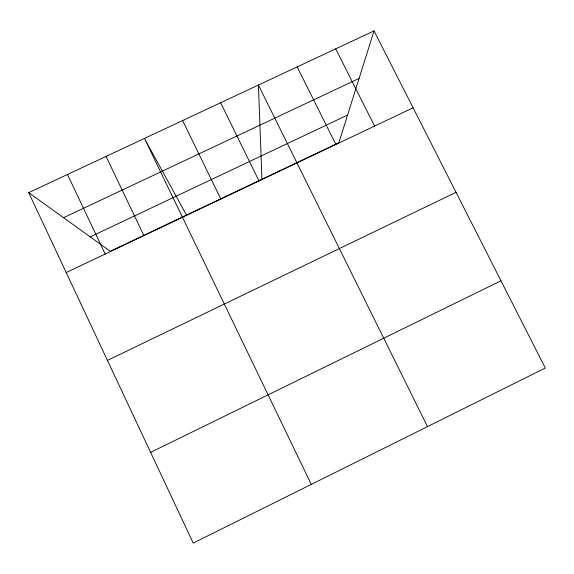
<?xml version="1.0" encoding="UTF-8"?>
<svg xmlns="http://www.w3.org/2000/svg" width="574" height="574" viewBox="0 0 574 574"><rect width="100%" height="100%" fill="white"/><g stroke="black" fill="none" stroke-linecap="round" stroke-linejoin="round"><path stroke-width="0.86" d="M374.033 30.896L338.882 142.696L110.258 251.268L28.7 192.649L374.033 30.896L545.3 368.034L193.223 543.104L28.7 192.649M150.632 452.377L500.987 280.808M107.453 360.4L456.043 192.333M66.204 272.542L413.101 107.797M90.24 236.875L347.564 115.094M63.542 217.689L359.087 78.444M186.493 215.063L144.447 138.434L311.287 484.391M335.697 48.855L374.592 126.086M297.16 66.907L335.89 144.469M427.486 426.618L258.422 85.052L261.945 179.232M220.624 102.753L259.01 180.975M182.632 120.547L220.847 199.099M106.061 156.415L143.93 235.627M67.481 174.482L105.171 254.038"/></g></svg>
